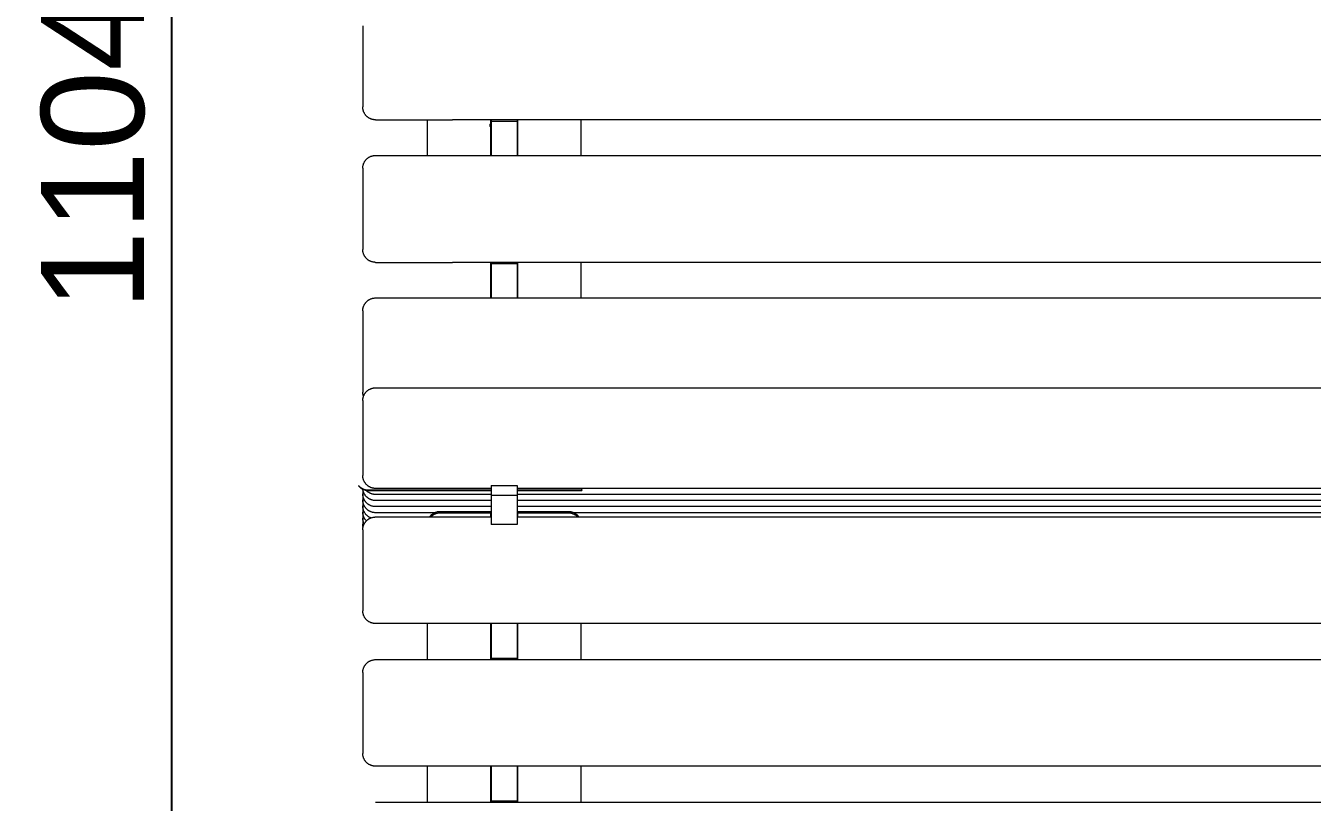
# Model space of a CAD drawing. Header units: millimetres. Extents: x -80 to 4518, y -398 to 2524.
# Drawn here: x -70 to 431, y 1676 to 1978 of the extents above; entities that cross this region are included whole.
import ezdxf

# ---------------------------------------------------------------- set-up
doc = ezdxf.new("R2010")
doc.units = ezdxf.units.MM
doc.layers.add('ZANO_R', color=7, linetype='Continuous', lineweight=0)
doc.layers.add('ZANO_W', color=1, linetype='Continuous', lineweight=0)
doc.styles.add('Arial', font='arial.ttf')
doc.styles.get("Standard").update_dxf_attribs({"font": 'ARIALUNI.TTF'})
doc.dimstyles.new('pl i ang', dxfattribs={"dimtxt": 50, "dimasz": 50, "dimexe": 1.25, "dimexo": 0.625, "dimgap": 10, "dimtad": 1, "dimtoh": 1, "dimtxsty": 'Standard', "dimcen": 2.5, "dimclrd": 1, "dimclre": 1, "dimclrt": 1, "dimadec": 0, "dimazin": 0, "dimtfac": 1, "dimtmove": 0, "dimatfit": 3, "dimfxl": 1, "dimarcsym": 1})

# ---------------------------------------------------------------- blocks, each defined once
blk = doc.blocks.new('*D386')
at = {"layer": 'ZANO_W', "color": 1, "lineweight": -2}
for p, q in [((56.54, 2481.4), (-22.87, 2481.4)), ((-12.87, 2441.4), (-12.87, 1417.51)), ((50.45, 1377.51), (-22.87, 1377.51))]:
    blk.add_line(p, q, dxfattribs=at)
at = {"layer": 'ZANO_W', "color": 1}
for points in [[(-6.2, 2441.4), (-19.53, 2441.4), (-12.87, 2481.4)], [(-19.53, 1417.51), (-6.2, 1417.51), (-12.87, 1377.51)]]:
    blk.add_solid(points, dxfattribs=at)
at = {"layer": 'ZANO_W', "color": 1, "insert": (-43.29, 1929.45), "char_height": 40, "attachment_point": 5, "rotation": 90, "style": 'Arial'}
blk.add_mtext('1104', dxfattribs=at)

msp = doc.modelspace()

# ---------------------------------------------------------------- linework, layer by layer
at = {"layer": 'ZANO_R'}
for p, q in [((61.54, 1978.13), (61.54, 1950.4)), ((61.54, 1950.4), (61.54, 1946.51)), ((61.55, 1946.34), (61.54, 1946.51)), ((61.55, 1946.17), (61.55, 1946.34)), ((61.57, 1946), (61.55, 1946.17)), ((61.59, 1945.83), (61.57, 1946)), ((61.62, 1945.66), (61.59, 1945.83)), ((61.65, 1945.5), (61.62, 1945.66)), ((61.69, 1945.33), (61.65, 1945.5)), ((61.73, 1945.16), (61.69, 1945.33)), ((61.78, 1945), (61.73, 1945.16)), ((61.83, 1944.84), (61.78, 1945)), ((61.89, 1944.68), (61.83, 1944.84)), ((61.96, 1944.52), (61.89, 1944.68)), ((62.03, 1944.37), (61.96, 1944.52)), ((62.1, 1944.21), (62.03, 1944.37)), ((62.18, 1944.06), (62.1, 1944.21)), ((62.27, 1943.92), (62.18, 1944.06)), ((62.36, 1943.77), (62.27, 1943.92)), ((62.46, 1943.63), (62.36, 1943.77)), ((62.56, 1943.49), (62.46, 1943.63)), ((62.66, 1943.36), (62.56, 1943.49)), ((62.77, 1943.23), (62.66, 1943.36)), ((62.89, 1943.1), (62.77, 1943.23)), ((63.01, 1942.98), (62.89, 1943.1)), ((63.13, 1942.86), (63.01, 1942.98)), ((63.26, 1942.74), (63.13, 1942.86)), ((63.39, 1942.63), (63.26, 1942.74)), ((63.52, 1942.53), (63.39, 1942.63)), ((63.66, 1942.43), (63.52, 1942.53)), ((63.8, 1942.33), (63.66, 1942.43)), ((63.95, 1942.24), (63.8, 1942.33)), ((64.09, 1942.15), (63.95, 1942.24)), ((64.24, 1942.07), (64.09, 1942.15)), ((64.4, 1942), (64.24, 1942.07)), ((64.55, 1941.93), (64.4, 1942)), ((64.71, 1941.86), (64.55, 1941.93)), ((64.87, 1941.8), (64.71, 1941.86)), ((65.03, 1941.75), (64.87, 1941.8)), ((65.19, 1941.7), (65.03, 1941.75)), ((65.36, 1941.66), (65.19, 1941.7)), ((65.53, 1941.62), (65.36, 1941.66)), ((65.69, 1941.59), (65.53, 1941.62)), ((65.86, 1941.56), (65.69, 1941.59)), ((66.03, 1941.54), (65.86, 1941.56)), ((66.2, 1941.52), (66.03, 1941.54)), ((66.37, 1941.52), (66.2, 1941.52)), ((66.54, 1941.51), (66.37, 1941.52)), ((66.54, 1941.51), (96.45, 1941.51)), ((86.54, 1941.51), (86.54, 1927.67)), ((360.45, 1941.51), (96.45, 1941.51)), ((111.34, 1927.67), (111.34, 1941.51)), ((111.54, 1941.51), (111.54, 1940.88)), ((121.54, 1941.51), (121.54, 1940.88)), ((121.74, 1941.51), (121.74, 1927.67)), ((146.54, 1927.67), (146.54, 1941.51)), ((624.46, 1941.51), (360.45, 1941.51)), ((111.05, 1939.45), (111.06, 1939.48)), ((111.05, 1939.42), (111.05, 1939.45)), ((111.05, 1939.38), (111.05, 1939.42)), ((111.05, 1939.35), (111.05, 1939.38)), ((111.05, 1939.31), (111.05, 1939.35)), ((111.06, 1939.28), (111.05, 1939.31)), ((111.06, 1939.52), (111.07, 1939.55)), ((111.06, 1939.48), (111.06, 1939.52)), ((111.06, 1939.25), (111.06, 1939.28)), ((111.06, 1939.21), (111.06, 1939.25)), ((111.07, 1939.18), (111.06, 1939.21)), ((111.07, 1939.59), (111.08, 1939.62)), ((111.07, 1939.55), (111.07, 1939.59)), ((111.08, 1939.15), (111.07, 1939.18)), ((111.08, 1939.62), (111.09, 1939.65)), ((111.09, 1939.11), (111.08, 1939.15)), ((111.09, 1939.65), (111.1, 1939.68)), ((111.09, 1939.1), (111.1, 1939.13)), ((111.1, 1939.08), (111.09, 1939.11)), ((111.1, 1939.68), (111.11, 1939.72)), ((111.1, 1939.13), (111.11, 1939.16)), ((111.11, 1939.05), (111.1, 1939.08)), ((111.11, 1939.72), (111.12, 1939.75)), ((111.11, 1939.16), (111.12, 1939.19)), ((111.12, 1939.01), (111.11, 1939.05)), ((111.12, 1939.75), (111.14, 1939.78)), ((111.12, 1939.19), (111.14, 1939.23)), ((111.13, 1938.98), (111.12, 1939.01)), ((111.15, 1938.95), (111.13, 1938.98)), ((111.14, 1939.78), (111.15, 1939.81)), ((111.14, 1939.23), (111.15, 1939.26)), ((111.15, 1939.81), (111.17, 1939.84)), ((111.15, 1939.26), (111.17, 1939.29)), ((111.16, 1938.92), (111.15, 1938.95)), ((111.18, 1938.89), (111.16, 1938.92)), ((111.17, 1939.84), (111.18, 1939.87)), ((111.17, 1939.29), (111.18, 1939.32)), ((111.18, 1939.87), (111.2, 1939.9)), ((111.18, 1939.32), (111.2, 1939.35)), ((111.19, 1938.86), (111.18, 1938.89)), ((111.21, 1938.83), (111.19, 1938.86)), ((111.2, 1939.9), (111.22, 1939.93)), ((111.2, 1939.35), (111.22, 1939.37)), ((111.23, 1938.81), (111.21, 1938.83)), ((111.22, 1939.93), (111.24, 1939.96)), ((111.22, 1939.37), (111.24, 1939.4)), ((111.25, 1938.78), (111.23, 1938.81)), ((111.24, 1939.96), (111.26, 1939.98)), ((111.24, 1939.4), (111.26, 1939.43)), ((111.27, 1938.75), (111.25, 1938.78)), ((111.26, 1939.98), (111.28, 1940.01)), ((111.26, 1939.43), (111.28, 1939.46)), ((111.3, 1938.72), (111.27, 1938.75)), ((111.28, 1940.01), (111.3, 1940.04)), ((111.28, 1939.46), (111.31, 1939.48)), ((111.3, 1940.04), (111.33, 1940.06)), ((111.32, 1938.7), (111.3, 1938.72)), ((111.31, 1939.48), (111.33, 1939.51)), ((111.34, 1938.68), (111.32, 1938.7)), ((111.33, 1940.06), (111.35, 1940.09)), ((111.33, 1939.51), (111.35, 1939.53)), ((111.34, 1927.67), (111.34, 1938.68)), ((111.35, 1940.09), (111.38, 1940.11)), ((111.35, 1939.53), (111.38, 1939.55)), ((111.38, 1940.11), (111.4, 1940.13)), ((111.38, 1939.55), (111.4, 1939.58)), ((111.4, 1940.13), (111.43, 1940.15)), ((111.4, 1939.58), (111.43, 1939.6)), ((111.43, 1940.15), (111.46, 1940.17)), ((111.43, 1939.6), (111.46, 1939.62)), ((111.46, 1940.17), (111.49, 1940.19)), ((111.46, 1939.62), (111.49, 1939.64)), ((111.49, 1940.19), (111.51, 1940.21)), ((111.49, 1939.64), (111.51, 1939.66)), ((111.51, 1940.21), (111.54, 1940.23)), ((111.51, 1939.66), (111.54, 1939.67)), ((111.54, 1940.88), (111.54, 1938.29)), ((121.54, 1940.88), (111.54, 1940.88)), ((111.54, 1940.88), (111.54, 1938.29)), ((111.54, 1938.29), (111.54, 1928.39)), ((111.54, 1938.29), (111.54, 1928.39)), ((121.54, 1940.88), (121.54, 1938.29)), ((121.54, 1938.29), (121.54, 1928.39)), ((63.13, 1926.32), (63.26, 1926.44)), ((63.26, 1926.44), (63.39, 1926.55)), ((63.39, 1926.55), (63.52, 1926.65)), ((63.52, 1926.65), (63.66, 1926.75)), ((63.66, 1926.75), (63.8, 1926.85)), ((63.8, 1926.85), (63.95, 1926.94)), ((63.95, 1926.94), (64.09, 1927.03)), ((64.09, 1927.03), (64.24, 1927.11)), ((64.24, 1927.11), (64.4, 1927.18)), ((64.4, 1927.18), (64.55, 1927.25)), ((64.55, 1927.25), (64.71, 1927.32)), ((64.71, 1927.32), (64.87, 1927.38)), ((64.87, 1927.38), (65.03, 1927.43)), ((65.03, 1927.43), (65.19, 1927.48)), ((65.19, 1927.48), (65.36, 1927.53)), ((65.36, 1927.53), (65.53, 1927.56)), ((65.53, 1927.56), (65.69, 1927.6)), ((65.69, 1927.6), (65.86, 1927.62)), ((65.86, 1927.62), (66.03, 1927.64)), ((66.03, 1927.64), (66.2, 1927.66)), ((66.2, 1927.66), (66.37, 1927.67)), ((66.37, 1927.67), (66.54, 1927.67)), ((66.54, 1927.67), (96.45, 1927.67)), ((96.45, 1927.67), (360.45, 1927.67)), ((111.54, 1928.39), (111.54, 1927.67)), ((111.54, 1928.39), (111.54, 1927.67)), ((121.54, 1928.39), (121.54, 1927.67)), ((360.45, 1927.67), (624.45, 1927.67)), ((61.54, 1922.67), (61.55, 1922.84)), ((61.54, 1922.67), (61.54, 1894.94)), ((61.55, 1923.01), (61.57, 1923.18)), ((61.55, 1922.84), (61.55, 1923.01)), ((61.57, 1923.18), (61.59, 1923.35)), ((61.59, 1923.35), (61.62, 1923.52)), ((61.62, 1923.52), (61.65, 1923.69)), ((61.65, 1923.69), (61.69, 1923.85)), ((61.69, 1923.85), (61.73, 1924.02)), ((61.73, 1924.02), (61.78, 1924.18)), ((61.78, 1924.18), (61.83, 1924.34)), ((61.83, 1924.34), (61.89, 1924.5)), ((61.89, 1924.5), (61.96, 1924.66)), ((61.96, 1924.66), (62.03, 1924.82)), ((62.03, 1924.82), (62.1, 1924.97)), ((62.1, 1924.97), (62.18, 1925.12)), ((62.18, 1925.12), (62.27, 1925.27)), ((62.27, 1925.27), (62.36, 1925.41)), ((62.36, 1925.41), (62.46, 1925.55)), ((62.46, 1925.55), (62.56, 1925.69)), ((62.56, 1925.69), (62.66, 1925.82)), ((62.66, 1925.82), (62.77, 1925.95)), ((62.77, 1925.95), (62.89, 1926.08)), ((62.89, 1926.08), (63.01, 1926.2)), ((63.01, 1926.2), (63.13, 1926.32)), ((61.54, 1894.94), (61.54, 1891.05)), ((61.55, 1890.88), (61.54, 1891.05)), ((61.55, 1890.71), (61.55, 1890.88)), ((61.57, 1890.54), (61.55, 1890.71)), ((61.59, 1890.37), (61.57, 1890.54)), ((61.62, 1890.21), (61.59, 1890.37)), ((61.65, 1890.04), (61.62, 1890.21)), ((61.69, 1889.87), (61.65, 1890.04)), ((61.73, 1889.71), (61.69, 1889.87)), ((61.78, 1889.54), (61.73, 1889.71)), ((61.83, 1889.38), (61.78, 1889.54)), ((61.89, 1889.22), (61.83, 1889.38)), ((61.96, 1889.06), (61.89, 1889.22)), ((62.03, 1888.91), (61.96, 1889.06)), ((62.1, 1888.75), (62.03, 1888.91)), ((62.18, 1888.6), (62.1, 1888.75)), ((62.27, 1888.46), (62.18, 1888.6)), ((62.36, 1888.31), (62.27, 1888.46)), ((62.46, 1888.17), (62.36, 1888.31)), ((62.56, 1888.03), (62.46, 1888.17)), ((62.66, 1887.9), (62.56, 1888.03)), ((62.77, 1887.77), (62.66, 1887.9)), ((62.89, 1887.64), (62.77, 1887.77)), ((63.01, 1887.52), (62.89, 1887.64)), ((63.13, 1887.4), (63.01, 1887.52)), ((63.26, 1887.29), (63.13, 1887.4)), ((63.39, 1887.18), (63.26, 1887.29)), ((63.52, 1887.07), (63.39, 1887.18)), ((63.66, 1886.97), (63.52, 1887.07)), ((63.8, 1886.87), (63.66, 1886.97)), ((63.95, 1886.78), (63.8, 1886.87)), ((64.09, 1886.7), (63.95, 1886.78)), ((64.24, 1886.62), (64.09, 1886.7)), ((64.4, 1886.54), (64.24, 1886.62)), ((64.55, 1886.47), (64.4, 1886.54)), ((64.71, 1886.4), (64.55, 1886.47)), ((64.87, 1886.34), (64.71, 1886.4)), ((65.03, 1886.29), (64.87, 1886.34)), ((65.19, 1886.24), (65.03, 1886.29)), ((65.36, 1886.2), (65.19, 1886.24)), ((65.53, 1886.16), (65.36, 1886.2)), ((65.69, 1886.13), (65.53, 1886.16)), ((65.86, 1886.1), (65.69, 1886.13)), ((66.03, 1886.08), (65.86, 1886.1)), ((66.2, 1886.07), (66.03, 1886.08)), ((66.37, 1886.06), (66.2, 1886.07)), ((66.54, 1886.05), (66.37, 1886.06)), ((66.54, 1886.05), (96.46, 1886.05)), ((360.45, 1886.05), (96.46, 1886.05)), ((111.34, 1872.21), (111.34, 1886.05)), ((111.34, 1872.21), (111.34, 1883.22)), ((111.54, 1886.05), (111.54, 1885.42)), ((111.54, 1886.05), (111.54, 1885.42)), ((111.54, 1885.42), (111.54, 1882.84)), ((121.54, 1885.42), (111.54, 1885.42)), ((111.54, 1885.42), (111.54, 1882.84)), ((111.54, 1882.84), (111.54, 1872.93)), ((121.54, 1886.05), (121.54, 1885.42)), ((121.54, 1885.42), (121.54, 1882.84)), ((121.54, 1882.84), (121.54, 1872.93)), ((121.74, 1886.05), (121.74, 1872.21)), ((146.54, 1872.21), (146.54, 1886.05)), ((624.45, 1886.05), (360.45, 1886.05)), ((63.66, 1871.29), (63.8, 1871.39)), ((63.8, 1871.39), (63.95, 1871.48)), ((63.95, 1871.48), (64.09, 1871.57)), ((64.09, 1871.57), (64.24, 1871.65)), ((64.24, 1871.65), (64.4, 1871.73)), ((64.4, 1871.73), (64.55, 1871.8)), ((64.55, 1871.8), (64.71, 1871.86)), ((64.71, 1871.86), (64.87, 1871.92)), ((64.87, 1871.92), (65.03, 1871.98)), ((65.03, 1871.98), (65.19, 1872.02)), ((65.19, 1872.02), (65.36, 1872.07)), ((65.36, 1872.07), (65.53, 1872.11)), ((65.53, 1872.11), (65.69, 1872.14)), ((65.69, 1872.14), (65.86, 1872.16)), ((65.86, 1872.16), (66.03, 1872.18)), ((66.03, 1872.18), (66.2, 1872.2)), ((66.2, 1872.2), (66.37, 1872.21)), ((66.37, 1872.21), (66.54, 1872.21)), ((66.54, 1872.21), (96.45, 1872.21)), ((96.46, 1872.21), (360.45, 1872.21)), ((111.54, 1872.93), (111.54, 1872.21)), ((121.54, 1872.93), (121.54, 1872.21)), ((360.45, 1872.21), (624.44, 1872.21)), ((61.54, 1867.21), (61.55, 1867.38)), ((61.54, 1867.21), (61.54, 1839.48)), ((61.55, 1867.55), (61.57, 1867.72)), ((61.55, 1867.38), (61.55, 1867.55)), ((61.57, 1867.72), (61.59, 1867.89)), ((61.59, 1867.89), (61.62, 1868.06)), ((61.62, 1868.06), (61.65, 1868.23)), ((61.65, 1868.23), (61.69, 1868.39)), ((61.69, 1868.39), (61.73, 1868.56)), ((61.73, 1868.56), (61.78, 1868.72)), ((61.78, 1868.72), (61.83, 1868.88)), ((61.83, 1868.88), (61.89, 1869.04)), ((61.89, 1869.04), (61.96, 1869.2)), ((61.96, 1869.2), (62.03, 1869.36)), ((62.03, 1869.36), (62.1, 1869.51)), ((62.1, 1869.51), (62.18, 1869.66)), ((62.18, 1869.66), (62.27, 1869.81)), ((62.27, 1869.81), (62.36, 1869.95)), ((62.36, 1869.95), (62.46, 1870.09)), ((62.46, 1870.09), (62.56, 1870.23)), ((62.56, 1870.23), (62.66, 1870.37)), ((62.66, 1870.37), (62.77, 1870.5)), ((62.77, 1870.5), (62.89, 1870.62)), ((62.89, 1870.62), (63.01, 1870.75)), ((63.01, 1870.75), (63.13, 1870.86)), ((63.13, 1870.86), (63.26, 1870.98)), ((63.26, 1870.98), (63.39, 1871.09)), ((63.39, 1871.09), (63.52, 1871.19)), ((63.52, 1871.19), (63.66, 1871.29)), ((61.54, 1839.48), (61.54, 1835.6)), ((63.52, 1836.25), (63.66, 1836.35)), ((63.66, 1836.35), (63.8, 1836.44)), ((63.8, 1836.44), (63.95, 1836.53)), ((63.95, 1836.53), (64.09, 1836.62)), ((64.09, 1836.62), (64.24, 1836.7)), ((64.24, 1836.7), (64.4, 1836.78)), ((64.4, 1836.78), (64.55, 1836.85)), ((64.55, 1836.85), (64.71, 1836.91)), ((64.71, 1836.91), (64.87, 1836.97)), ((64.87, 1836.97), (65.03, 1837.03)), ((65.03, 1837.03), (65.19, 1837.08)), ((65.19, 1837.08), (65.36, 1837.12)), ((65.36, 1837.12), (65.53, 1837.16)), ((65.53, 1837.16), (65.69, 1837.19)), ((65.69, 1837.19), (65.86, 1837.22)), ((65.86, 1837.22), (66.03, 1837.24)), ((66.03, 1837.24), (66.2, 1837.25)), ((66.2, 1837.25), (66.37, 1837.26)), ((66.37, 1837.26), (66.54, 1837.26)), ((66.54, 1837.26), (360.45, 1837.26)), ((360.45, 1837.26), (654.36, 1837.26)), ((61.55, 1835.43), (61.54, 1835.6)), ((61.54, 1832.26), (61.55, 1832.43)), ((61.54, 1832.26), (61.54, 1804.29)), ((61.55, 1835.26), (61.55, 1835.43)), ((61.57, 1835.09), (61.55, 1835.26)), ((61.55, 1832.6), (61.57, 1832.77)), ((61.55, 1832.43), (61.55, 1832.6)), ((61.59, 1834.92), (61.57, 1835.09)), ((61.57, 1832.77), (61.59, 1832.94)), ((61.62, 1834.75), (61.59, 1834.92)), ((61.59, 1832.94), (61.62, 1833.11)), ((61.65, 1834.58), (61.62, 1834.75)), ((61.62, 1833.11), (61.65, 1833.28)), ((61.68, 1834.42), (61.65, 1834.58)), ((61.65, 1833.28), (61.69, 1833.45)), ((61.73, 1834.25), (61.68, 1834.42)), ((61.69, 1833.45), (61.73, 1833.61)), ((61.78, 1834.09), (61.73, 1834.25)), ((61.73, 1833.61), (61.78, 1833.77)), ((61.83, 1833.93), (61.78, 1834.09)), ((61.78, 1833.77), (61.83, 1833.94)), ((61.83, 1833.94), (61.89, 1834.1)), ((61.89, 1834.1), (61.96, 1834.25)), ((61.96, 1834.25), (62.03, 1834.41)), ((62.03, 1834.41), (62.1, 1834.56)), ((62.1, 1834.56), (62.18, 1834.71)), ((62.18, 1834.71), (62.27, 1834.86)), ((62.27, 1834.86), (62.36, 1835)), ((62.36, 1835), (62.46, 1835.15)), ((62.46, 1835.15), (62.56, 1835.28)), ((62.56, 1835.28), (62.66, 1835.42)), ((62.66, 1835.42), (62.77, 1835.55)), ((62.77, 1835.55), (62.89, 1835.67)), ((62.89, 1835.67), (63.01, 1835.8)), ((63.01, 1835.8), (63.13, 1835.92)), ((63.13, 1835.92), (63.26, 1836.03)), ((63.26, 1836.03), (63.39, 1836.14)), ((63.39, 1836.14), (63.52, 1836.25)), ((61.54, 1804.29), (61.54, 1803.1)), ((61.55, 1802.93), (61.54, 1803.1)), ((61.55, 1802.76), (61.55, 1802.93)), ((61.57, 1802.59), (61.55, 1802.76)), ((61.59, 1802.42), (61.57, 1802.59)), ((61.62, 1802.25), (61.59, 1802.42)), ((61.65, 1802.09), (61.62, 1802.25)), ((61.69, 1801.92), (61.65, 1802.09)), ((61.73, 1801.76), (61.69, 1801.92)), ((61.78, 1801.59), (61.73, 1801.76)), ((61.83, 1801.43), (61.78, 1801.59)), ((61.89, 1801.27), (61.83, 1801.43)), ((59.92, 1799.22), (60.03, 1799.09)), ((59.92, 1799.05), (60.03, 1798.92)), ((60.03, 1799.09), (60.15, 1798.97)), ((60.03, 1798.92), (60.15, 1798.8)), ((60.15, 1798.97), (60.27, 1798.85)), ((60.15, 1798.8), (60.27, 1798.68)), ((60.27, 1798.85), (60.4, 1798.73)), ((60.27, 1798.68), (60.4, 1798.56)), ((60.4, 1798.73), (60.53, 1798.62)), ((60.4, 1798.56), (60.53, 1798.45)), ((60.53, 1798.62), (60.66, 1798.52)), ((60.53, 1798.45), (60.66, 1798.35)), ((60.66, 1798.52), (60.8, 1798.42)), ((60.66, 1798.35), (60.8, 1798.24)), ((60.8, 1798.42), (60.94, 1798.32)), ((60.8, 1798.24), (60.94, 1798.15)), ((60.94, 1798.32), (61.09, 1798.23)), ((60.94, 1798.15), (61.09, 1798.06)), ((61.09, 1798.23), (61.24, 1798.14)), ((61.09, 1798.06), (61.24, 1797.97)), ((61.24, 1798.14), (61.39, 1798.06)), ((61.24, 1797.97), (61.39, 1797.89)), ((61.39, 1798.06), (61.54, 1797.98)), ((61.39, 1797.89), (61.54, 1797.81)), ((61.54, 1797.98), (61.7, 1797.91)), ((61.54, 1797.81), (61.69, 1797.74)), ((61.54, 1797.81), (61.54, 1797.19)), ((61.54, 1797.19), (61.54, 1796.01)), ((61.6, 1797.62), (61.58, 1797.79)), ((61.63, 1797.45), (61.6, 1797.62)), ((61.66, 1797.28), (61.63, 1797.45)), ((61.7, 1797.11), (61.66, 1797.28)), ((61.69, 1797.74), (61.85, 1797.68)), ((61.7, 1797.91), (61.85, 1797.85)), ((61.75, 1796.95), (61.7, 1797.11)), ((61.8, 1796.78), (61.75, 1796.95)), ((61.86, 1796.62), (61.8, 1796.78)), ((61.85, 1797.85), (62.01, 1797.79)), ((61.85, 1797.68), (62.01, 1797.62)), ((61.92, 1796.46), (61.86, 1796.62)), ((61.96, 1801.11), (61.89, 1801.27)), ((61.99, 1796.3), (61.92, 1796.46)), ((62.03, 1800.96), (61.96, 1801.11)), ((62.07, 1796.14), (61.99, 1796.3)), ((62.01, 1797.79), (62.18, 1797.73)), ((62.01, 1797.62), (62.17, 1797.56)), ((62.1, 1800.8), (62.03, 1800.96)), ((62.18, 1800.65), (62.1, 1800.8)), ((62.17, 1797.56), (62.34, 1797.51)), ((62.27, 1800.51), (62.18, 1800.65)), ((62.18, 1797.73), (62.34, 1797.68)), ((62.36, 1800.36), (62.27, 1800.51)), ((62.34, 1797.68), (62.5, 1797.64)), ((62.34, 1797.51), (62.5, 1797.47)), ((62.46, 1800.22), (62.36, 1800.36)), ((62.56, 1800.08), (62.46, 1800.22)), ((62.5, 1797.64), (62.67, 1797.6)), ((62.5, 1797.47), (62.67, 1797.43)), ((62.66, 1799.95), (62.56, 1800.08)), ((62.77, 1799.82), (62.66, 1799.95)), ((62.67, 1797.6), (62.84, 1797.57)), ((62.67, 1797.43), (62.84, 1797.4)), ((62.89, 1799.69), (62.77, 1799.82)), ((62.93, 1797.28), (62.82, 1797.4)), ((62.84, 1797.57), (63.01, 1797.55)), ((62.84, 1797.4), (63.01, 1797.37)), ((63.01, 1799.57), (62.89, 1799.69)), ((63.05, 1797.16), (62.93, 1797.28)), ((63.13, 1799.45), (63.01, 1799.57)), ((63.01, 1797.55), (63.18, 1797.53)), ((63.01, 1797.37), (63.18, 1797.35)), ((63.17, 1797.05), (63.05, 1797.16)), ((63.26, 1799.34), (63.13, 1799.45)), ((63.3, 1796.93), (63.17, 1797.05)), ((63.18, 1797.53), (63.35, 1797.51)), ((63.18, 1797.35), (63.35, 1797.34)), ((63.39, 1799.23), (63.26, 1799.34)), ((63.43, 1796.83), (63.3, 1796.93)), ((63.35, 1797.51), (63.52, 1797.5)), ((63.35, 1797.34), (63.52, 1797.33)), ((63.52, 1799.12), (63.39, 1799.23)), ((63.56, 1796.73), (63.43, 1796.83)), ((63.66, 1799.02), (63.52, 1799.12)), ((63.52, 1797.5), (63.69, 1797.5)), ((63.52, 1797.33), (63.69, 1797.33)), ((63.7, 1796.63), (63.56, 1796.73)), ((63.8, 1798.92), (63.66, 1799.02)), ((63.69, 1797.5), (111.54, 1797.5)), ((63.69, 1797.33), (111.54, 1797.33)), ((63.84, 1796.53), (63.7, 1796.63)), ((63.95, 1798.83), (63.8, 1798.92)), ((63.98, 1796.45), (63.84, 1796.53)), ((64.09, 1798.75), (63.95, 1798.83)), ((64.13, 1796.36), (63.98, 1796.45)), ((64.24, 1798.66), (64.09, 1798.75)), ((64.28, 1796.28), (64.13, 1796.36)), ((64.4, 1798.59), (64.24, 1798.66)), ((64.43, 1796.21), (64.28, 1796.28)), ((64.55, 1798.52), (64.4, 1798.59)), ((64.71, 1798.45), (64.55, 1798.52)), ((64.87, 1798.39), (64.71, 1798.45)), ((65.03, 1798.34), (64.87, 1798.39)), ((65.19, 1798.29), (65.03, 1798.34)), ((65.36, 1798.25), (65.19, 1798.29)), ((65.53, 1798.21), (65.36, 1798.25)), ((65.69, 1798.18), (65.53, 1798.21)), ((65.86, 1798.15), (65.69, 1798.18)), ((66.03, 1798.13), (65.86, 1798.15)), ((66.2, 1798.12), (66.03, 1798.13)), ((66.37, 1798.11), (66.2, 1798.12)), ((66.54, 1798.1), (66.37, 1798.11)), ((111.54, 1798.1), (66.54, 1798.1)), ((111.54, 1799.28), (121.54, 1799.28)), ((111.54, 1799.28), (111.54, 1795.29)), ((121.54, 1799.28), (121.54, 1795.29)), ((360.45, 1798.1), (121.54, 1798.1)), ((121.54, 1797.5), (146.68, 1797.51)), ((121.54, 1797.33), (146.68, 1797.34)), ((146.68, 1797.51), (146.68, 1798.1)), ((146.68, 1797.51), (146.68, 1797.34)), ((599.36, 1798.1), (360.45, 1798.1)), ((61.55, 1795.84), (61.54, 1796.01)), ((61.54, 1795.89), (61.54, 1794.83)), ((61.54, 1794.83), (61.54, 1793.65)), ((61.55, 1793.47), (61.54, 1793.65)), ((61.54, 1793.53), (61.54, 1792.46)), ((61.54, 1792.46), (61.54, 1791.28)), ((61.55, 1791.11), (61.54, 1791.28)), ((61.55, 1795.67), (61.55, 1795.84)), ((61.57, 1795.5), (61.55, 1795.67)), ((61.55, 1793.3), (61.55, 1793.47)), ((61.57, 1793.13), (61.55, 1793.3)), ((61.59, 1795.33), (61.57, 1795.5)), ((61.59, 1792.96), (61.57, 1793.13)), ((61.62, 1795.16), (61.59, 1795.33)), ((61.62, 1792.8), (61.59, 1792.96)), ((61.65, 1794.99), (61.62, 1795.16)), ((61.65, 1792.63), (61.62, 1792.8)), ((61.69, 1794.83), (61.65, 1794.99)), ((61.69, 1792.46), (61.65, 1792.63)), ((61.73, 1794.66), (61.69, 1794.83)), ((61.73, 1792.3), (61.69, 1792.46)), ((61.78, 1794.5), (61.73, 1794.66)), ((61.78, 1792.13), (61.73, 1792.3)), ((61.83, 1794.34), (61.78, 1794.5)), ((61.83, 1791.97), (61.78, 1792.13)), ((61.89, 1794.18), (61.83, 1794.34)), ((61.89, 1791.81), (61.83, 1791.97)), ((61.96, 1794.02), (61.89, 1794.18)), ((61.96, 1791.65), (61.89, 1791.81)), ((62.03, 1793.86), (61.96, 1794.02)), ((62.03, 1791.5), (61.96, 1791.65)), ((62.1, 1793.71), (62.03, 1793.86)), ((62.1, 1791.35), (62.03, 1791.5)), ((62.15, 1795.99), (62.07, 1796.14)), ((62.18, 1793.56), (62.1, 1793.71)), ((62.18, 1791.19), (62.1, 1791.35)), ((62.23, 1795.84), (62.15, 1795.99)), ((62.27, 1793.41), (62.18, 1793.56)), ((62.32, 1795.69), (62.23, 1795.84)), ((62.36, 1793.27), (62.27, 1793.41)), ((62.42, 1795.55), (62.32, 1795.69)), ((62.46, 1793.13), (62.36, 1793.27)), ((62.52, 1795.41), (62.42, 1795.55)), ((62.56, 1792.99), (62.46, 1793.13)), ((62.63, 1795.27), (62.52, 1795.41)), ((62.66, 1792.85), (62.56, 1792.99)), ((62.73, 1795.13), (62.63, 1795.27)), ((62.77, 1792.72), (62.66, 1792.85)), ((62.85, 1795), (62.73, 1795.13)), ((62.89, 1792.6), (62.77, 1792.72)), ((62.97, 1794.88), (62.85, 1795)), ((63.01, 1792.47), (62.89, 1792.6)), ((63.09, 1794.76), (62.97, 1794.88)), ((63.13, 1792.36), (63.01, 1792.47)), ((63.22, 1794.64), (63.09, 1794.76)), ((63.26, 1792.24), (63.13, 1792.36)), ((63.35, 1794.53), (63.22, 1794.64)), ((63.39, 1792.13), (63.26, 1792.24)), ((63.49, 1794.42), (63.35, 1794.53)), ((63.52, 1792.03), (63.39, 1792.13)), ((63.62, 1794.32), (63.49, 1794.42)), ((63.66, 1791.93), (63.52, 1792.03)), ((63.77, 1794.22), (63.62, 1794.32)), ((63.8, 1791.83), (63.66, 1791.93)), ((63.91, 1794.12), (63.77, 1794.22)), ((63.95, 1791.74), (63.8, 1791.83)), ((64.06, 1794.03), (63.91, 1794.12)), ((64.09, 1791.65), (63.95, 1791.74)), ((64.21, 1793.95), (64.06, 1794.03)), ((64.24, 1791.57), (64.09, 1791.65)), ((64.37, 1793.87), (64.21, 1793.95)), ((64.4, 1791.49), (64.24, 1791.57)), ((64.52, 1793.8), (64.37, 1793.87)), ((64.55, 1791.42), (64.4, 1791.49)), ((64.58, 1796.14), (64.43, 1796.21)), ((64.68, 1793.73), (64.52, 1793.8)), ((64.71, 1791.36), (64.55, 1791.42)), ((64.74, 1796.08), (64.58, 1796.14)), ((64.85, 1793.67), (64.68, 1793.73)), ((64.87, 1791.3), (64.71, 1791.36)), ((64.89, 1796.02), (64.74, 1796.08)), ((65.01, 1793.62), (64.85, 1793.67)), ((65.03, 1791.24), (64.87, 1791.3)), ((65.05, 1795.97), (64.89, 1796.02)), ((65.18, 1793.57), (65.01, 1793.62)), ((65.21, 1795.92), (65.05, 1795.97)), ((65.34, 1793.52), (65.18, 1793.57)), ((65.38, 1795.88), (65.21, 1795.92)), ((65.51, 1793.48), (65.34, 1793.52)), ((65.54, 1795.84), (65.38, 1795.88)), ((65.68, 1793.45), (65.51, 1793.48)), ((65.71, 1795.81), (65.54, 1795.84)), ((65.85, 1793.42), (65.68, 1793.45)), ((65.87, 1795.78), (65.71, 1795.81)), ((66.02, 1793.4), (65.85, 1793.42)), ((66.04, 1795.77), (65.87, 1795.78)), ((66.2, 1793.39), (66.02, 1793.4)), ((66.21, 1795.75), (66.04, 1795.77)), ((66.37, 1793.38), (66.2, 1793.39)), ((66.38, 1795.74), (66.21, 1795.75)), ((66.54, 1793.37), (66.37, 1793.38)), ((66.54, 1795.74), (66.38, 1795.74)), ((111.54, 1795.74), (66.54, 1795.74)), ((111.54, 1793.37), (66.54, 1793.37)), ((121.54, 1795.29), (111.54, 1795.29)), ((111.54, 1795.29), (111.54, 1786.71)), ((360.45, 1795.74), (121.54, 1795.74)), ((121.54, 1795.29), (121.54, 1786.71)), ((360.45, 1793.37), (121.54, 1793.37)), ((599.36, 1795.74), (360.45, 1795.74)), ((599.36, 1793.37), (360.45, 1793.37)), ((61.54, 1791.16), (61.54, 1790.1)), ((61.54, 1790.1), (61.54, 1788.92)), ((61.55, 1788.74), (61.54, 1788.92)), ((61.54, 1788.8), (61.54, 1787.73)), ((61.54, 1787.73), (61.54, 1786.55)), ((61.55, 1786.38), (61.54, 1786.55)), ((61.54, 1786.43), (61.54, 1785.37)), ((61.55, 1790.94), (61.55, 1791.11)), ((61.57, 1790.77), (61.55, 1790.94)), ((61.56, 1788.57), (61.55, 1788.74)), ((61.55, 1786.21), (61.55, 1786.38)), ((61.57, 1788.4), (61.56, 1788.57)), ((61.59, 1790.6), (61.57, 1790.77)), ((61.59, 1788.22), (61.57, 1788.4)), ((61.62, 1790.43), (61.59, 1790.6)), ((61.62, 1788.05), (61.59, 1788.22)), ((61.65, 1790.27), (61.62, 1790.43)), ((61.65, 1787.88), (61.62, 1788.05)), ((61.68, 1790.1), (61.65, 1790.27)), ((61.69, 1787.71), (61.65, 1787.88)), ((61.73, 1789.94), (61.68, 1790.1)), ((61.74, 1787.54), (61.69, 1787.71)), ((61.78, 1789.77), (61.73, 1789.94)), ((61.79, 1787.38), (61.74, 1787.54)), ((61.83, 1789.61), (61.78, 1789.77)), ((61.84, 1787.21), (61.79, 1787.38)), ((61.89, 1789.45), (61.83, 1789.61)), ((61.9, 1787.05), (61.84, 1787.21)), ((61.95, 1789.29), (61.89, 1789.45)), ((61.97, 1786.89), (61.9, 1787.05)), ((62.03, 1789.14), (61.95, 1789.29)), ((62.05, 1786.73), (61.97, 1786.89)), ((62.1, 1788.99), (62.03, 1789.14)), ((62.12, 1786.58), (62.05, 1786.73)), ((62.18, 1788.84), (62.1, 1788.99)), ((62.21, 1786.42), (62.12, 1786.58)), ((62.27, 1791.05), (62.18, 1791.19)), ((62.27, 1788.69), (62.18, 1788.84)), ((62.3, 1786.28), (62.21, 1786.42)), ((62.36, 1790.9), (62.27, 1791.05)), ((62.36, 1788.54), (62.27, 1788.69)), ((62.39, 1786.13), (62.3, 1786.28)), ((62.46, 1790.76), (62.36, 1790.9)), ((62.45, 1788.4), (62.36, 1788.54)), ((62.55, 1788.27), (62.45, 1788.4)), ((62.56, 1790.62), (62.46, 1790.76)), ((62.66, 1788.13), (62.55, 1788.27)), ((62.66, 1790.49), (62.56, 1790.62)), ((62.77, 1790.36), (62.66, 1790.49)), ((62.77, 1788), (62.66, 1788.13)), ((62.89, 1790.23), (62.77, 1790.36)), ((62.88, 1787.88), (62.77, 1788)), ((63, 1787.75), (62.88, 1787.88)), ((63.01, 1790.11), (62.89, 1790.23)), ((63.12, 1787.63), (63, 1787.75)), ((63.13, 1789.99), (63.01, 1790.11)), ((63.25, 1787.52), (63.12, 1787.63)), ((63.26, 1789.88), (63.13, 1789.99)), ((63.38, 1787.41), (63.25, 1787.52)), ((63.39, 1789.77), (63.26, 1789.88)), ((63.51, 1787.3), (63.38, 1787.41)), ((63.52, 1789.66), (63.39, 1789.77)), ((63.65, 1787.2), (63.51, 1787.3)), ((63.66, 1789.56), (63.52, 1789.66)), ((63.79, 1787.11), (63.65, 1787.2)), ((63.8, 1789.46), (63.66, 1789.56)), ((63.93, 1787.02), (63.79, 1787.11)), ((63.95, 1789.37), (63.8, 1789.46)), ((64.08, 1786.93), (63.93, 1787.02)), ((64.09, 1789.29), (63.95, 1789.37)), ((63.95, 1786.26), (64.09, 1786.35)), ((64.23, 1786.85), (64.08, 1786.93)), ((64.24, 1789.21), (64.09, 1789.29)), ((64.09, 1786.35), (64.24, 1786.43)), ((64.38, 1786.77), (64.23, 1786.85)), ((64.4, 1789.13), (64.24, 1789.21)), ((64.24, 1786.43), (64.4, 1786.51)), ((64.54, 1786.7), (64.38, 1786.77)), ((64.55, 1789.06), (64.4, 1789.13)), ((64.4, 1786.51), (64.55, 1786.58)), ((64.69, 1786.64), (64.54, 1786.7)), ((64.71, 1788.99), (64.55, 1789.06)), ((64.55, 1786.58), (64.71, 1786.64)), ((64.87, 1788.93), (64.71, 1788.99)), ((64.71, 1786.64), (64.87, 1786.7)), ((65.03, 1788.88), (64.87, 1788.93)), ((64.87, 1786.7), (65.03, 1786.76)), ((65.19, 1791.2), (65.03, 1791.24)), ((65.19, 1788.83), (65.03, 1788.88)), ((65.03, 1786.76), (65.19, 1786.8)), ((65.36, 1791.15), (65.19, 1791.2)), ((65.36, 1788.79), (65.19, 1788.83)), ((65.19, 1786.8), (65.36, 1786.85)), ((65.53, 1791.11), (65.36, 1791.15)), ((65.53, 1788.75), (65.36, 1788.79)), ((65.36, 1786.85), (65.53, 1786.89)), ((65.69, 1791.08), (65.53, 1791.11)), ((65.69, 1788.72), (65.53, 1788.75)), ((65.53, 1786.89), (65.69, 1786.92)), ((65.86, 1791.06), (65.69, 1791.08)), ((65.86, 1788.69), (65.69, 1788.72)), ((65.69, 1786.92), (65.86, 1786.94)), ((66.03, 1791.04), (65.86, 1791.06)), ((66.03, 1788.67), (65.86, 1788.69)), ((65.86, 1786.94), (66.03, 1786.96)), ((66.2, 1791.02), (66.03, 1791.04)), ((66.2, 1788.66), (66.03, 1788.67)), ((66.03, 1786.96), (66.2, 1786.98)), ((66.37, 1791.01), (66.2, 1791.02)), ((66.37, 1788.65), (66.2, 1788.66)), ((66.2, 1786.98), (66.37, 1786.99)), ((66.54, 1791.01), (66.37, 1791.01)), ((66.54, 1788.65), (66.37, 1788.65)), ((66.37, 1786.99), (66.54, 1786.99)), ((111.54, 1791.01), (66.54, 1791.01)), ((89.6, 1788.65), (66.54, 1788.65)), ((66.54, 1786.99), (111.54, 1786.99)), ((87.6, 1787.13), (87.5, 1786.99)), ((87.71, 1787.26), (87.6, 1787.13)), ((87.83, 1787.39), (87.71, 1787.26)), ((87.95, 1787.52), (87.83, 1787.39)), ((88.07, 1787.64), (87.95, 1787.52)), ((88.07, 1787.11), (87.95, 1786.99)), ((88.2, 1787.76), (88.07, 1787.64)), ((88.2, 1787.23), (88.07, 1787.11)), ((88.33, 1787.88), (88.2, 1787.76)), ((88.33, 1787.34), (88.2, 1787.23)), ((88.47, 1787.98), (88.33, 1787.88)), ((88.47, 1787.45), (88.33, 1787.34)), ((88.61, 1788.09), (88.47, 1787.98)), ((88.61, 1787.56), (88.47, 1787.45)), ((88.75, 1788.19), (88.61, 1788.09)), ((88.75, 1787.66), (88.61, 1787.56)), ((88.9, 1788.28), (88.75, 1788.19)), ((88.9, 1787.75), (88.75, 1787.66)), ((89.05, 1788.37), (88.9, 1788.28)), ((89.05, 1787.84), (88.9, 1787.75)), ((89.2, 1788.46), (89.05, 1788.37)), ((89.2, 1787.92), (89.05, 1787.84)), ((89.35, 1788.53), (89.2, 1788.46)), ((89.35, 1788), (89.2, 1787.92)), ((89.51, 1788.61), (89.35, 1788.53)), ((89.51, 1788.07), (89.35, 1788)), ((89.67, 1788.67), (89.51, 1788.61)), ((89.67, 1788.14), (89.51, 1788.07)), ((89.84, 1788.74), (89.67, 1788.67)), ((89.84, 1788.2), (89.67, 1788.14)), ((90, 1788.79), (89.84, 1788.74)), ((90, 1788.26), (89.84, 1788.2)), ((90.17, 1788.84), (90, 1788.79)), ((90.17, 1788.31), (90, 1788.26)), ((90.34, 1788.89), (90.17, 1788.84)), ((90.34, 1788.36), (90.17, 1788.31)), ((90.51, 1788.93), (90.34, 1788.89)), ((90.51, 1788.39), (90.34, 1788.36)), ((90.68, 1788.96), (90.51, 1788.93)), ((90.68, 1788.43), (90.51, 1788.39)), ((90.85, 1788.99), (90.68, 1788.96)), ((90.85, 1788.45), (90.68, 1788.43)), ((91.02, 1789.01), (90.85, 1788.99)), ((91.02, 1788.48), (90.85, 1788.45)), ((91.19, 1789.02), (91.02, 1789.01)), ((91.19, 1788.49), (91.02, 1788.48)), ((91.37, 1789.03), (91.19, 1789.02)), ((91.37, 1788.5), (91.19, 1788.49)), ((91.54, 1789.03), (91.37, 1789.03)), ((91.54, 1788.5), (91.37, 1788.5)), ((111.34, 1789.03), (91.54, 1789.03)), ((111.34, 1788.5), (91.54, 1788.5)), ((111.34, 1789.03), (111.34, 1788.5)), ((111.54, 1788.65), (111.34, 1788.65)), ((111.34, 1786.99), (111.34, 1788.5)), ((111.54, 1786.71), (111.54, 1784.09)), ((360.45, 1791.01), (121.54, 1791.01)), ((121.74, 1788.65), (121.54, 1788.65)), ((121.54, 1786.99), (360.45, 1786.99)), ((121.54, 1786.71), (121.54, 1784.09)), ((141.54, 1789.03), (121.74, 1789.03)), ((121.74, 1788.5), (121.74, 1789.03)), ((141.54, 1788.5), (121.74, 1788.5)), ((121.74, 1788.5), (121.74, 1786.99)), ((141.72, 1789.03), (141.54, 1789.03)), ((141.72, 1788.5), (141.54, 1788.5)), ((141.89, 1789.02), (141.72, 1789.03)), ((141.89, 1788.49), (141.72, 1788.5)), ((142.06, 1789.01), (141.89, 1789.02)), ((142.06, 1788.48), (141.89, 1788.49)), ((142.24, 1788.99), (142.06, 1789.01)), ((142.24, 1788.45), (142.06, 1788.48)), ((142.41, 1788.96), (142.24, 1788.99)), ((142.41, 1788.43), (142.24, 1788.45)), ((142.58, 1788.93), (142.41, 1788.96)), ((142.58, 1788.39), (142.41, 1788.43)), ((142.75, 1788.89), (142.58, 1788.93)), ((142.75, 1788.36), (142.58, 1788.39)), ((142.92, 1788.84), (142.75, 1788.89)), ((142.92, 1788.31), (142.75, 1788.36)), ((143.09, 1788.79), (142.92, 1788.84)), ((143.09, 1788.26), (142.92, 1788.31)), ((143.25, 1788.74), (143.09, 1788.79)), ((143.25, 1788.2), (143.09, 1788.26)), ((143.41, 1788.67), (143.25, 1788.74)), ((143.41, 1788.14), (143.25, 1788.2)), ((143.57, 1788.61), (143.41, 1788.67)), ((143.57, 1788.07), (143.41, 1788.14)), ((360.45, 1788.65), (143.48, 1788.65)), ((143.73, 1788.53), (143.57, 1788.61)), ((143.73, 1788), (143.57, 1788.07)), ((143.89, 1788.46), (143.73, 1788.53)), ((143.89, 1787.92), (143.73, 1788)), ((144.04, 1788.37), (143.89, 1788.46)), ((144.04, 1787.84), (143.89, 1787.92)), ((144.19, 1788.28), (144.04, 1788.37)), ((144.19, 1787.75), (144.04, 1787.84)), ((144.34, 1788.19), (144.19, 1788.28)), ((144.34, 1787.66), (144.19, 1787.75)), ((144.48, 1788.09), (144.34, 1788.19)), ((144.48, 1787.56), (144.34, 1787.66)), ((144.62, 1787.98), (144.48, 1788.09)), ((144.62, 1787.45), (144.48, 1787.56)), ((144.76, 1787.88), (144.62, 1787.98)), ((144.76, 1787.34), (144.62, 1787.45)), ((144.89, 1787.76), (144.76, 1787.88)), ((144.89, 1787.23), (144.76, 1787.34)), ((145.02, 1787.64), (144.89, 1787.76)), ((145.02, 1787.11), (144.89, 1787.23)), ((145.14, 1787.52), (145.02, 1787.64)), ((145.14, 1786.99), (145.02, 1787.11)), ((145.26, 1787.39), (145.14, 1787.52)), ((145.37, 1787.26), (145.26, 1787.39)), ((145.48, 1787.13), (145.37, 1787.26)), ((145.59, 1786.99), (145.48, 1787.13)), ((599.36, 1791.01), (360.45, 1791.01)), ((577.42, 1788.65), (360.45, 1788.65)), ((360.45, 1786.99), (599.36, 1786.99)), ((61.54, 1785.37), (61.54, 1784.19)), ((61.55, 1784.03), (61.54, 1784.19)), ((61.54, 1781.99), (61.55, 1782.16)), ((61.54, 1781.99), (61.54, 1778.27)), ((61.57, 1786.04), (61.55, 1786.21)), ((61.55, 1783.87), (61.55, 1784.03)), ((61.57, 1783.71), (61.55, 1783.87)), ((61.55, 1782.33), (61.57, 1782.5)), ((61.55, 1782.16), (61.55, 1782.33)), ((61.59, 1785.88), (61.57, 1786.04)), ((61.58, 1783.56), (61.57, 1783.71)), ((61.57, 1782.5), (61.59, 1782.67)), ((61.61, 1783.4), (61.58, 1783.56)), ((61.61, 1785.71), (61.59, 1785.88)), ((61.59, 1782.67), (61.62, 1782.84)), ((61.65, 1785.54), (61.61, 1785.71)), ((61.63, 1783.24), (61.61, 1783.4)), ((61.62, 1782.84), (61.65, 1783.01)), ((61.67, 1783.09), (61.63, 1783.24)), ((61.68, 1785.38), (61.65, 1785.54)), ((61.65, 1783.01), (61.69, 1783.17)), ((61.73, 1785.21), (61.68, 1785.38)), ((61.69, 1783.17), (61.73, 1783.34)), ((61.77, 1785.05), (61.73, 1785.21)), ((61.73, 1783.34), (61.78, 1783.5)), ((61.83, 1784.89), (61.77, 1785.05)), ((61.78, 1783.5), (61.83, 1783.66)), ((61.89, 1784.73), (61.83, 1784.89)), ((61.83, 1783.66), (61.89, 1783.82)), ((61.95, 1784.58), (61.89, 1784.73)), ((61.89, 1783.82), (61.96, 1783.98)), ((62.02, 1784.42), (61.95, 1784.58)), ((61.96, 1783.98), (62.03, 1784.14)), ((62.09, 1784.27), (62.02, 1784.42)), ((62.03, 1784.14), (62.1, 1784.29)), ((62.1, 1784.29), (62.18, 1784.44)), ((62.18, 1784.44), (62.27, 1784.59)), ((62.27, 1784.59), (62.36, 1784.73)), ((62.36, 1784.73), (62.46, 1784.87)), ((62.49, 1785.99), (62.39, 1786.13)), ((62.46, 1784.87), (62.56, 1785.01)), ((62.6, 1785.85), (62.49, 1785.99)), ((62.56, 1785.01), (62.66, 1785.15)), ((62.7, 1785.71), (62.6, 1785.85)), ((62.66, 1785.15), (62.77, 1785.28)), ((62.82, 1785.58), (62.7, 1785.71)), ((62.77, 1785.28), (62.89, 1785.4)), ((62.94, 1785.45), (62.82, 1785.58)), ((62.89, 1785.4), (63.01, 1785.53)), ((63.01, 1785.53), (63.13, 1785.64)), ((63.13, 1785.64), (63.26, 1785.76)), ((63.26, 1785.76), (63.39, 1785.87)), ((63.39, 1785.87), (63.52, 1785.97)), ((63.52, 1785.97), (63.66, 1786.07)), ((63.66, 1786.07), (63.8, 1786.17)), ((63.8, 1786.17), (63.95, 1786.26)), ((121.54, 1784.09), (111.54, 1784.09)), ((61.54, 1778.27), (61.54, 1750.51)), ((61.55, 1750.34), (61.54, 1750.51)), ((61.55, 1750.17), (61.55, 1750.34)), ((61.57, 1750), (61.55, 1750.17)), ((61.59, 1749.83), (61.57, 1750)), ((61.62, 1749.67), (61.59, 1749.83)), ((61.65, 1749.5), (61.62, 1749.67)), ((61.69, 1749.33), (61.65, 1749.5)), ((61.73, 1749.17), (61.69, 1749.33)), ((61.78, 1749), (61.73, 1749.17)), ((61.83, 1748.84), (61.78, 1749)), ((61.89, 1748.68), (61.83, 1748.84)), ((61.96, 1748.52), (61.89, 1748.68)), ((62.03, 1748.37), (61.96, 1748.52)), ((62.1, 1748.21), (62.03, 1748.37)), ((62.18, 1748.06), (62.1, 1748.21)), ((62.27, 1747.92), (62.18, 1748.06)), ((62.36, 1747.77), (62.27, 1747.92)), ((62.46, 1747.63), (62.36, 1747.77)), ((62.56, 1747.49), (62.46, 1747.63)), ((62.66, 1747.36), (62.56, 1747.49)), ((62.77, 1747.23), (62.66, 1747.36)), ((62.89, 1747.1), (62.77, 1747.23)), ((63.01, 1746.98), (62.89, 1747.1)), ((63.13, 1746.86), (63.01, 1746.98)), ((63.26, 1746.75), (63.13, 1746.86)), ((63.39, 1746.64), (63.26, 1746.75)), ((63.52, 1746.53), (63.39, 1746.64)), ((63.66, 1746.43), (63.52, 1746.53)), ((63.8, 1746.33), (63.66, 1746.43)), ((63.95, 1746.24), (63.8, 1746.33)), ((64.09, 1746.16), (63.95, 1746.24)), ((64.24, 1746.08), (64.09, 1746.16)), ((64.4, 1746), (64.24, 1746.08)), ((64.55, 1745.93), (64.4, 1746)), ((64.71, 1745.86), (64.55, 1745.93)), ((64.87, 1745.8), (64.71, 1745.86)), ((65.03, 1745.75), (64.87, 1745.8)), ((65.19, 1745.7), (65.03, 1745.75)), ((65.36, 1745.66), (65.19, 1745.7)), ((65.53, 1745.62), (65.36, 1745.66)), ((65.69, 1745.59), (65.53, 1745.62)), ((65.86, 1745.56), (65.69, 1745.59)), ((66.03, 1745.54), (65.86, 1745.56)), ((66.2, 1745.53), (66.03, 1745.54)), ((66.37, 1745.52), (66.2, 1745.53)), ((66.54, 1745.51), (66.37, 1745.52)), ((360.45, 1745.51), (66.54, 1745.51)), ((86.54, 1745.51), (86.54, 1731.49)), ((111.34, 1731.49), (111.34, 1745.51)), ((111.54, 1745.51), (111.54, 1744.44)), ((111.54, 1744.44), (111.54, 1734.52)), ((121.54, 1745.51), (121.54, 1744.44)), ((121.54, 1744.44), (121.54, 1734.52)), ((121.74, 1745.51), (121.74, 1731.49)), ((146.54, 1731.49), (146.54, 1745.51)), ((654.36, 1745.51), (360.45, 1745.51)), ((64.87, 1731.2), (65.03, 1731.25)), ((65.03, 1731.25), (65.19, 1731.3)), ((65.19, 1731.3), (65.36, 1731.34)), ((65.36, 1731.34), (65.53, 1731.38)), ((65.53, 1731.38), (65.69, 1731.41)), ((65.69, 1731.41), (65.86, 1731.44)), ((65.86, 1731.44), (66.03, 1731.46)), ((66.03, 1731.46), (66.2, 1731.48)), ((66.2, 1731.48), (66.37, 1731.48)), ((66.37, 1731.48), (66.54, 1731.49)), ((66.54, 1731.49), (360.45, 1731.49)), ((111.54, 1734.52), (111.54, 1731.92)), ((111.54, 1731.92), (111.54, 1731.49)), ((121.54, 1731.92), (111.54, 1731.92)), ((121.54, 1734.52), (121.54, 1731.92)), ((121.54, 1731.92), (121.54, 1731.49)), ((360.45, 1731.49), (654.36, 1731.49)), ((61.54, 1726.49), (61.55, 1726.66)), ((61.54, 1726.49), (61.54, 1722.76)), ((61.55, 1726.83), (61.57, 1727)), ((61.55, 1726.66), (61.55, 1726.83)), ((61.57, 1727), (61.59, 1727.17)), ((61.59, 1727.17), (61.62, 1727.34)), ((61.62, 1727.34), (61.65, 1727.5)), ((61.65, 1727.5), (61.69, 1727.67)), ((61.69, 1727.67), (61.73, 1727.84)), ((61.73, 1727.84), (61.78, 1728)), ((61.78, 1728), (61.83, 1728.16)), ((61.83, 1728.16), (61.89, 1728.32)), ((61.89, 1728.32), (61.96, 1728.48)), ((61.96, 1728.48), (62.03, 1728.63)), ((62.03, 1728.63), (62.1, 1728.79)), ((62.1, 1728.79), (62.18, 1728.94)), ((62.18, 1728.94), (62.27, 1729.08)), ((62.27, 1729.08), (62.36, 1729.23)), ((62.36, 1729.23), (62.46, 1729.37)), ((62.46, 1729.37), (62.56, 1729.51)), ((62.56, 1729.51), (62.66, 1729.64)), ((62.66, 1729.64), (62.77, 1729.77)), ((62.77, 1729.77), (62.89, 1729.9)), ((62.89, 1729.9), (63.01, 1730.02)), ((63.01, 1730.02), (63.13, 1730.14)), ((63.13, 1730.14), (63.26, 1730.26)), ((63.26, 1730.26), (63.39, 1730.37)), ((63.39, 1730.37), (63.52, 1730.47)), ((63.52, 1730.47), (63.66, 1730.57)), ((63.66, 1730.57), (63.8, 1730.67)), ((63.8, 1730.67), (63.95, 1730.76)), ((63.95, 1730.76), (64.09, 1730.85)), ((64.09, 1730.85), (64.24, 1730.93)), ((64.24, 1730.93), (64.4, 1731)), ((64.4, 1731), (64.55, 1731.07)), ((64.55, 1731.07), (64.71, 1731.14)), ((64.71, 1731.14), (64.87, 1731.2)), ((61.54, 1722.76), (61.54, 1695.01)), ((61.55, 1694.84), (61.54, 1695.01)), ((61.55, 1694.67), (61.55, 1694.84)), ((61.57, 1694.5), (61.55, 1694.67)), ((61.59, 1694.33), (61.57, 1694.5)), ((61.62, 1694.16), (61.59, 1694.33)), ((61.65, 1693.99), (61.62, 1694.16)), ((61.69, 1693.83), (61.65, 1693.99)), ((61.73, 1693.66), (61.69, 1693.83)), ((61.78, 1693.5), (61.73, 1693.66)), ((61.83, 1693.34), (61.78, 1693.5)), ((61.89, 1693.18), (61.83, 1693.34)), ((61.96, 1693.02), (61.89, 1693.18)), ((62.03, 1692.86), (61.96, 1693.02)), ((62.1, 1692.71), (62.03, 1692.86)), ((62.18, 1692.56), (62.1, 1692.71)), ((62.27, 1692.41), (62.18, 1692.56)), ((62.36, 1692.27), (62.27, 1692.41)), ((62.46, 1692.13), (62.36, 1692.27)), ((62.56, 1691.99), (62.46, 1692.13)), ((62.66, 1691.86), (62.56, 1691.99)), ((62.77, 1691.73), (62.66, 1691.86)), ((62.89, 1691.6), (62.77, 1691.73)), ((63.01, 1691.48), (62.89, 1691.6)), ((63.13, 1691.36), (63.01, 1691.48)), ((63.26, 1691.24), (63.13, 1691.36)), ((63.39, 1691.13), (63.26, 1691.24)), ((63.52, 1691.03), (63.39, 1691.13)), ((63.66, 1690.93), (63.52, 1691.03)), ((63.8, 1690.83), (63.66, 1690.93)), ((63.95, 1690.74), (63.8, 1690.83)), ((64.09, 1690.65), (63.95, 1690.74)), ((64.24, 1690.57), (64.09, 1690.65)), ((64.4, 1690.5), (64.24, 1690.57)), ((64.55, 1690.43), (64.4, 1690.5)), ((64.71, 1690.36), (64.55, 1690.43)), ((64.87, 1690.3), (64.71, 1690.36)), ((65.03, 1690.25), (64.87, 1690.3)), ((65.19, 1690.2), (65.03, 1690.25)), ((65.36, 1690.15), (65.19, 1690.2)), ((65.53, 1690.12), (65.36, 1690.15)), ((65.69, 1690.08), (65.53, 1690.12)), ((65.86, 1690.06), (65.69, 1690.08)), ((66.03, 1690.04), (65.86, 1690.06)), ((66.2, 1690.02), (66.03, 1690.04)), ((66.37, 1690.02), (66.2, 1690.02)), ((66.54, 1690.01), (66.37, 1690.02)), ((360.45, 1690.01), (66.54, 1690.01)), ((86.54, 1690.01), (86.54, 1675.98)), ((111.34, 1675.98), (111.34, 1690.01)), ((111.54, 1690.01), (111.54, 1688.93)), ((111.54, 1688.93), (111.54, 1679.02)), ((121.54, 1690.01), (121.54, 1688.93)), ((121.54, 1688.93), (121.54, 1679.02)), ((121.74, 1690.01), (121.74, 1675.98)), ((146.54, 1675.98), (146.54, 1690.01)), ((654.36, 1690.01), (360.45, 1690.01)), ((111.54, 1679.02), (111.54, 1676.42)), ((111.54, 1676.42), (111.54, 1675.98)), ((121.54, 1676.42), (111.54, 1676.42)), ((121.54, 1679.02), (121.54, 1676.42)), ((121.54, 1676.42), (121.54, 1675.98)), ((66.54, 1675.98), (360.45, 1675.98)), ((360.45, 1675.98), (654.36, 1675.98))]:
    msp.add_line(p, q, dxfattribs=at)

# ---------------------------------------------------------------- dimensions: what is measured, and where the dimension line sits
at = {"layer": 'ZANO_W'}
dim = msp.add_linear_dim(base=(-12.87, 1377.51), p1=(66.54, 2481.4), p2=(60.45, 1377.51), angle=90, dimstyle='pl i ang', override={"dimtxt": 40, "dimasz": 40, "dimexe": 10, "dimexo": 10, "dimtoh": 0, "dimdec": 0, "dimtxsty": 'Arial', "dimtdec": 0, "dimtmove": 1}, dxfattribs=at)
dim.commit()
dim.dimension.update_dxf_attribs({"geometry": '*D386', "text_midpoint": (-43.29, 1929.45)})

doc.saveas('drawing.dxf')
